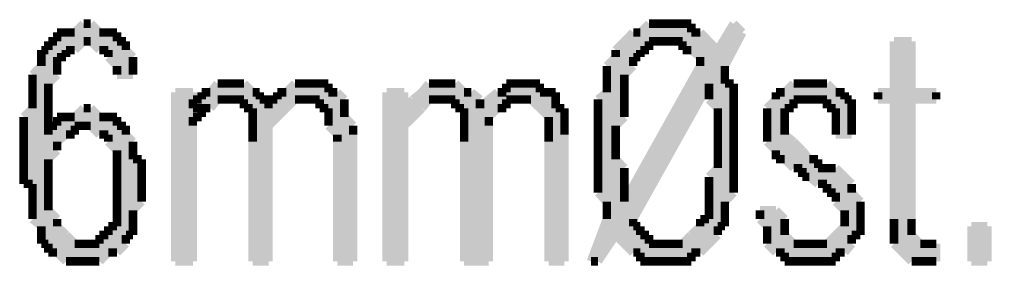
# Model space of a CAD drawing. Header units: millimetres. Extents: x 5 to 350, y 3 to 213.
# Drawn here: x 141.35 to 151.08, y 120.43 to 122.9 of the extents above; entities that cross this region are included whole.
import ezdxf

# ---------------------------------------------------------------- set-up
doc = ezdxf.new("R2010")
doc.units = ezdxf.units.MM
doc.layers.add('H', color=251, linetype='Continuous')
doc.layers.add('P', color=255, linetype='Continuous')

msp = doc.modelspace()

# ---------------------------------------------------------------- hatches: boundary and pattern name
at = {"layer": 'H', "linetype": 'Continuous'}
for points in [[(142.328, 122.343), (142.328, 122.432), (142.24, 122.52), (142.24, 122.59), (142.152, 122.59), (142.064, 122.678), (141.728, 122.678), (141.728, 122.767), (141.905, 122.767), (141.993, 122.855), (142.064, 122.855), (142.152, 122.767), (142.328, 122.767), (142.328, 122.678), (142.416, 122.678), (142.416, 122.59), (142.487, 122.52), (142.487, 122.343), (142.328, 122.343)], [(147.073, 120.474), (147.232, 120.897), (147.232, 121.073), (147.408, 121.073), (148.167, 122.432), (148.167, 122.52), (148.078, 122.59), (148.343, 122.59), (148.502, 122.855), (148.59, 122.767), (148.414, 122.432), (148.414, 122.255), (148.255, 122.255), (147.496, 120.897), (147.496, 120.826), (147.567, 120.826), (147.567, 120.738), (147.32, 120.738), (147.144, 120.474), (147.073, 120.474)], [(147.232, 121.073), (147.144, 121.162), (147.144, 122.096), (147.232, 122.167), (147.232, 122.432), (147.32, 122.52), (147.32, 122.59), (147.496, 122.767), (147.567, 122.767), (147.655, 122.855), (148.078, 122.855), (148.078, 122.767), (148.167, 122.767), (148.255, 122.678), (147.655, 122.678), (147.655, 122.59), (147.567, 122.59), (147.567, 122.52), (147.496, 122.52), (147.496, 122.432), (147.408, 122.343), (147.408, 121.92), (147.32, 121.832), (147.32, 121.497), (147.408, 121.408), (147.408, 121.073), (147.232, 121.073)], [(141.817, 120.474), (141.728, 120.562), (141.64, 120.562), (141.64, 120.65), (141.57, 120.65), (141.57, 120.826), (141.482, 120.897), (141.482, 121.25), (141.393, 121.25), (141.393, 121.92), (141.482, 122.008), (141.482, 122.343), (141.57, 122.432), (141.57, 122.59), (141.64, 122.59), (141.64, 122.678), (141.993, 122.678), (141.905, 122.59), (141.817, 122.59), (141.817, 122.52), (141.728, 122.52), (141.728, 122.343), (141.64, 122.255), (141.64, 121.744), (141.817, 121.744), (141.728, 121.673), (141.728, 121.585), (141.64, 121.497), (141.64, 120.985), (141.728, 120.897), (141.728, 120.826), (141.905, 120.65), (142.416, 120.65), (142.328, 120.562), (142.24, 120.562), (142.152, 120.474), (141.817, 120.474)], [(147.99, 122.59), (147.99, 122.678), (148.255, 122.678), (148.343, 122.59), (147.99, 122.59)], [(150.195, 120.562), (150.107, 120.65), (150.107, 122.096), (149.948, 122.096), (149.948, 122.167), (150.107, 122.167), (150.107, 122.678), (150.283, 122.678), (150.283, 122.167), (150.53, 122.167), (150.53, 122.096), (150.283, 122.096), (150.283, 120.738), (150.372, 120.65), (150.46, 120.65), (150.195, 120.562)], [(142.91, 120.474), (142.91, 122.167), (143.087, 122.167), (143.087, 122.008), (143.175, 122.008), (143.175, 121.92), (143.087, 121.92), (143.087, 120.474), (142.91, 120.474)], [(143.087, 122.008), (143.087, 122.096), (143.175, 122.096), (143.175, 122.167), (143.263, 122.167), (143.334, 122.255), (143.598, 122.255), (143.686, 122.167), (143.757, 122.167), (143.757, 122.096), (143.334, 122.096), (143.263, 122.008), (143.087, 122.008)], [(144.533, 120.474), (144.533, 121.744), (144.445, 121.832), (144.445, 122.008), (144.357, 122.008), (144.357, 122.096), (143.933, 122.096), (143.933, 122.167), (144.022, 122.167), (144.11, 122.255), (144.445, 122.255), (144.445, 122.167), (144.533, 122.167), (144.604, 122.096), (144.604, 121.92), (144.692, 121.832), (144.692, 120.474), (144.533, 120.474)], [(145.027, 120.474), (145.027, 122.167), (145.203, 122.167), (145.203, 122.008), (145.38, 122.008), (145.203, 121.832), (145.203, 120.474), (145.027, 120.474)], [(145.203, 122.008), (145.45, 122.255), (145.715, 122.255), (145.803, 122.167), (145.874, 122.167), (145.962, 122.096), (145.45, 122.096), (145.38, 122.008), (145.203, 122.008)], [(146.65, 120.474), (146.65, 121.92), (146.473, 122.096), (146.05, 122.096), (146.138, 122.167), (146.226, 122.167), (146.226, 122.255), (146.562, 122.255), (146.562, 122.167), (146.72, 122.167), (146.72, 122.008), (146.808, 122.008), (146.808, 120.474), (146.65, 120.474)], [(147.567, 120.474), (147.567, 120.562), (147.496, 120.562), (147.408, 120.65), (147.99, 120.65), (148.167, 120.826), (148.167, 120.897), (148.255, 120.897), (148.255, 121.32), (148.343, 121.408), (148.343, 122.008), (148.255, 122.096), (148.255, 122.255), (148.502, 122.255), (148.502, 121.162), (148.414, 121.073), (148.414, 120.826), (148.343, 120.826), (148.343, 120.738), (148.167, 120.562), (148.078, 120.562), (148.078, 120.474), (147.567, 120.474)], [(149.525, 121.744), (149.525, 122.008), (149.437, 122.008), (149.437, 122.096), (148.925, 122.096), (148.925, 122.167), (149.013, 122.167), (149.102, 122.255), (149.437, 122.255), (149.525, 122.167), (149.613, 122.167), (149.613, 122.096), (149.684, 122.096), (149.684, 121.744), (149.525, 121.744)], [(143.686, 120.474), (143.686, 122.008), (143.598, 122.008), (143.598, 122.096), (143.845, 122.096), (143.845, 122.008), (144.022, 122.008), (143.845, 121.832), (143.845, 120.474), (143.686, 120.474)], [(143.845, 122.008), (143.845, 122.096), (144.11, 122.096), (144.022, 122.008), (143.845, 122.008)], [(145.803, 120.474), (145.803, 122.008), (145.715, 122.008), (145.715, 122.096), (145.962, 122.096), (145.962, 122.008), (146.138, 122.008), (146.05, 121.92), (146.05, 120.474), (145.803, 120.474)], [(145.962, 122.008), (146.05, 122.096), (146.226, 122.096), (146.226, 122.008), (145.962, 122.008)], [(149.437, 120.65), (149.613, 120.826), (149.613, 120.985), (149.525, 121.073), (149.525, 121.162), (149.437, 121.162), (149.437, 121.25), (149.348, 121.25), (149.26, 121.32), (149.19, 121.32), (149.19, 121.408), (149.102, 121.408), (149.013, 121.497), (148.925, 121.497), (148.925, 121.585), (148.837, 121.673), (148.837, 122.008), (148.925, 122.096), (149.102, 122.096), (149.102, 122.008), (149.013, 122.008), (149.013, 121.744), (149.26, 121.497), (149.348, 121.497), (149.348, 121.408), (149.525, 121.408), (149.684, 121.25), (149.684, 121.162), (149.772, 121.073), (149.772, 120.738), (149.684, 120.738), (149.684, 120.65), (149.437, 120.65)], [(142.152, 120.65), (142.152, 120.738), (142.24, 120.738), (142.24, 120.826), (142.328, 120.826), (142.328, 121.585), (142.24, 121.673), (142.24, 121.744), (142.152, 121.744), (142.064, 121.832), (141.728, 121.832), (141.728, 121.92), (141.905, 121.92), (141.993, 122.008), (142.064, 122.008), (142.152, 121.92), (142.328, 121.92), (142.328, 121.832), (142.416, 121.832), (142.416, 121.744), (142.487, 121.673), (142.487, 121.497), (142.575, 121.497), (142.575, 121.073), (142.487, 120.985), (142.487, 120.738), (142.416, 120.738), (142.416, 120.65), (142.152, 120.65)], [(141.64, 121.744), (141.64, 121.832), (141.905, 121.832), (141.905, 121.744), (141.64, 121.744)], [(149.013, 120.474), (149.013, 120.562), (148.925, 120.562), (148.837, 120.65), (148.837, 120.826), (148.766, 120.897), (148.766, 120.985), (148.925, 120.985), (149.013, 120.897), (149.013, 120.738), (149.102, 120.65), (149.684, 120.65), (149.613, 120.562), (149.525, 120.562), (149.525, 120.474), (149.013, 120.474)], [(150.883, 120.474), (150.883, 120.826), (151.042, 120.826), (151.042, 120.474), (150.883, 120.474)], [(147.408, 120.65), (147.32, 120.738), (147.655, 120.738), (147.655, 120.65), (147.408, 120.65)], [(150.283, 120.474), (150.195, 120.562), (150.46, 120.65), (150.53, 120.65), (150.53, 120.474), (150.283, 120.474)]]:
    msp.add_hatch(color=256, dxfattribs=at).paths.add_polyline_path(points)

# ---------------------------------------------------------------- linework, layer by layer
at = {"layer": 'P', "const_width": 0.085}
for points in [[(141.993, 122.855), (141.905, 122.767)], [(142.064, 122.855), (141.993, 122.855)], [(142.152, 122.767), (142.064, 122.855)], [(142.064, 122.855), (142.064, 122.855)], [(147.655, 122.855), (147.567, 122.767)], [(147.743, 122.855), (147.655, 122.855)], [(147.832, 122.855), (147.743, 122.855)], [(147.92, 122.855), (147.832, 122.855)], [(147.99, 122.855), (147.92, 122.855)], [(148.078, 122.855), (147.99, 122.855)], [(148.078, 122.767), (148.078, 122.855)], [(148.502, 122.855), (148.343, 122.59)], [(148.59, 122.767), (148.502, 122.855)], [(141.817, 122.767), (141.728, 122.767)], [(141.728, 122.767), (141.728, 122.678)], [(141.905, 122.767), (141.817, 122.767)], [(142.24, 122.767), (142.152, 122.767)], [(142.328, 122.767), (142.24, 122.767)], [(142.328, 122.678), (142.328, 122.767)], [(147.496, 122.767), (147.408, 122.678)], [(147.567, 122.767), (147.496, 122.767)], [(148.167, 122.767), (148.078, 122.767)], [(148.255, 122.678), (148.167, 122.767)], [(148.414, 122.432), (148.59, 122.767)], [(141.64, 122.678), (141.64, 122.59)], [(142.064, 122.678), (141.64, 122.678)], [(141.728, 122.678), (141.64, 122.678)], [(141.64, 122.678), (142.064, 122.678)], [(141.905, 122.59), (141.993, 122.678)], [(141.993, 122.678), (142.064, 122.678)], [(142.064, 122.678), (142.152, 122.59)], [(142.416, 122.678), (142.328, 122.678)], [(142.416, 122.59), (142.416, 122.678)], [(147.408, 122.678), (147.32, 122.59)], [(147.655, 122.59), (147.655, 122.678)], [(147.655, 122.678), (147.743, 122.678)], [(147.743, 122.678), (147.832, 122.678)], [(148.255, 122.678), (147.832, 122.678)], [(147.832, 122.678), (147.92, 122.678)], [(147.832, 122.678), (148.255, 122.678)], [(147.92, 122.678), (147.99, 122.678)], [(147.99, 122.678), (147.99, 122.59)], [(148.343, 122.59), (148.255, 122.678)], [(150.283, 122.678), (150.107, 122.678)], [(150.107, 122.678), (150.107, 122.167)], [(150.283, 122.167), (150.283, 122.678)], [(141.64, 122.59), (141.57, 122.59)], [(141.57, 122.59), (141.57, 122.52)], [(141.57, 122.52), (141.57, 122.432)], [(141.728, 122.432), (141.728, 122.52)], [(141.728, 122.52), (141.817, 122.52)], [(141.817, 122.52), (141.817, 122.59)], [(141.817, 122.59), (141.905, 122.59)], [(142.152, 122.59), (142.24, 122.59)], [(142.24, 122.59), (142.24, 122.52)], [(142.24, 122.52), (142.328, 122.432)], [(142.487, 122.52), (142.416, 122.59)], [(142.487, 122.432), (142.487, 122.52)], [(147.32, 122.52), (147.232, 122.432)], [(147.32, 122.59), (147.32, 122.52)], [(147.496, 122.432), (147.496, 122.52)], [(147.496, 122.52), (147.567, 122.52)], [(147.567, 122.52), (147.567, 122.59)], [(147.567, 122.59), (147.655, 122.59)], [(147.99, 122.59), (148.078, 122.59)], [(148.078, 122.59), (148.343, 122.59)], [(148.343, 122.59), (148.078, 122.59)], [(148.078, 122.59), (148.167, 122.52)], [(148.167, 122.52), (148.167, 122.432)], [(148.343, 122.59), (148.343, 122.59)], [(141.57, 122.432), (141.482, 122.343)], [(141.728, 122.343), (141.728, 122.432)], [(142.328, 122.432), (142.328, 122.343)], [(142.487, 122.343), (142.487, 122.432)], [(147.232, 122.432), (147.232, 122.343)], [(148.167, 122.432), (147.408, 121.073)], [(147.408, 122.343), (147.496, 122.432)], [(148.414, 122.343), (148.414, 122.432)], [(141.482, 122.343), (141.482, 122.255)], [(141.64, 122.255), (141.728, 122.343)], [(142.328, 122.343), (142.487, 122.343)], [(147.232, 122.343), (147.232, 122.255)], [(147.408, 122.255), (147.408, 122.343)], [(148.414, 122.255), (148.414, 122.343)], [(141.482, 122.255), (141.482, 122.167)], [(141.64, 122.167), (141.64, 122.255)], [(143.334, 122.255), (143.263, 122.167)], [(143.422, 122.255), (143.334, 122.255)], [(143.51, 122.255), (143.422, 122.255)], [(143.598, 122.255), (143.51, 122.255)], [(143.51, 122.255), (143.51, 122.255)], [(143.686, 122.167), (143.598, 122.255)], [(144.11, 122.255), (144.022, 122.167)], [(144.18, 122.255), (144.11, 122.255)], [(144.268, 122.255), (144.18, 122.255)], [(144.357, 122.255), (144.268, 122.255)], [(144.445, 122.255), (144.357, 122.255)], [(144.445, 122.167), (144.445, 122.255)], [(145.45, 122.255), (145.38, 122.167)], [(145.538, 122.255), (145.45, 122.255)], [(145.627, 122.255), (145.538, 122.255)], [(145.715, 122.255), (145.627, 122.255)], [(145.803, 122.167), (145.715, 122.255)], [(145.715, 122.255), (145.715, 122.255)], [(146.297, 122.255), (146.226, 122.255)], [(146.226, 122.255), (146.226, 122.167)], [(146.385, 122.255), (146.297, 122.255)], [(146.473, 122.255), (146.385, 122.255)], [(146.562, 122.255), (146.473, 122.255)], [(146.562, 122.167), (146.562, 122.255)], [(147.232, 122.255), (147.232, 122.167)], [(147.408, 122.167), (147.408, 122.255)], [(147.496, 120.897), (148.255, 122.255)], [(148.414, 122.255), (148.255, 122.255)], [(148.255, 122.255), (148.255, 122.167)], [(148.255, 122.255), (148.414, 122.255)], [(148.502, 122.255), (148.414, 122.255)], [(148.502, 122.167), (148.502, 122.255)], [(149.102, 122.255), (149.013, 122.167)], [(149.19, 122.255), (149.102, 122.255)], [(149.26, 122.255), (149.19, 122.255)], [(149.348, 122.255), (149.26, 122.255)], [(149.437, 122.255), (149.348, 122.255)], [(149.348, 122.255), (149.348, 122.255)], [(149.525, 122.167), (149.437, 122.255)], [(141.482, 122.167), (141.482, 122.096)], [(141.64, 122.096), (141.64, 122.167)], [(143.087, 122.167), (142.91, 122.167)], [(142.91, 122.167), (142.91, 120.474)], [(143.087, 122.008), (143.087, 122.167)], [(143.263, 122.167), (143.175, 122.167)], [(143.175, 122.167), (143.175, 122.096)], [(143.757, 122.167), (143.686, 122.167)], [(143.757, 122.096), (143.757, 122.167)], [(144.022, 122.167), (143.933, 122.167)], [(143.933, 122.167), (143.933, 122.096)], [(144.533, 122.167), (144.445, 122.167)], [(144.604, 122.096), (144.533, 122.167)], [(145.203, 122.167), (145.027, 122.167)], [(145.027, 122.167), (145.027, 120.474)], [(145.203, 122.008), (145.203, 122.167)], [(145.38, 122.167), (145.292, 122.096)], [(145.874, 122.167), (145.803, 122.167)], [(145.962, 122.096), (145.874, 122.167)], [(146.138, 122.167), (146.05, 122.096)], [(146.226, 122.167), (146.138, 122.167)], [(146.65, 122.167), (146.562, 122.167)], [(146.72, 122.167), (146.65, 122.167)], [(146.72, 122.096), (146.72, 122.167)], [(147.232, 122.167), (147.144, 122.096)], [(147.408, 122.096), (147.408, 122.167)], [(148.255, 122.167), (148.255, 122.096)], [(148.502, 122.096), (148.502, 122.167)], [(149.013, 122.167), (148.925, 122.167)], [(148.925, 122.167), (148.925, 122.096)], [(149.613, 122.167), (149.525, 122.167)], [(149.613, 122.096), (149.613, 122.167)], [(150.107, 122.167), (149.948, 122.167)], [(149.948, 122.167), (149.948, 122.096)], [(150.53, 122.167), (150.283, 122.167)], [(150.53, 122.096), (150.53, 122.167)], [(141.482, 122.096), (141.482, 122.008)], [(141.64, 122.008), (141.64, 122.096)], [(143.175, 122.096), (143.087, 122.096)], [(143.087, 122.096), (143.087, 122.008)], [(143.263, 122.008), (143.334, 122.096)], [(143.334, 122.096), (143.422, 122.096)], [(143.757, 122.096), (143.422, 122.096)], [(143.422, 122.096), (143.51, 122.096)], [(143.422, 122.096), (143.757, 122.096)], [(143.51, 122.096), (143.598, 122.096)], [(143.598, 122.096), (143.598, 122.008)], [(143.845, 122.096), (143.757, 122.096)], [(143.845, 122.008), (143.845, 122.096)], [(143.933, 122.096), (143.845, 122.096)], [(143.845, 122.096), (143.845, 122.008)], [(144.18, 122.096), (143.933, 122.096)], [(143.933, 122.096), (144.18, 122.096)], [(144.022, 122.008), (144.11, 122.096)], [(144.11, 122.096), (144.18, 122.096)], [(144.18, 122.096), (144.18, 122.096)], [(144.18, 122.096), (144.268, 122.096)], [(144.268, 122.096), (144.357, 122.096)], [(144.357, 122.096), (144.357, 122.008)], [(144.604, 122.008), (144.604, 122.096)], [(145.292, 122.096), (145.203, 122.008)], [(145.38, 122.008), (145.45, 122.096)], [(145.45, 122.096), (145.538, 122.096)], [(145.962, 122.096), (145.538, 122.096)], [(145.538, 122.096), (145.627, 122.096)], [(145.538, 122.096), (145.962, 122.096)], [(145.627, 122.096), (145.715, 122.096)], [(145.715, 122.096), (145.715, 122.008)], [(145.962, 122.008), (145.962, 122.096)], [(145.962, 122.096), (145.962, 122.096)], [(146.05, 122.096), (145.962, 122.008)], [(146.385, 122.096), (146.05, 122.096)], [(146.05, 122.096), (146.385, 122.096)], [(146.226, 122.008), (146.226, 122.096)], [(146.226, 122.096), (146.297, 122.096)], [(146.297, 122.096), (146.385, 122.096)], [(146.385, 122.096), (146.473, 122.096)], [(146.473, 122.096), (146.562, 122.008)], [(146.72, 122.008), (146.72, 122.096)], [(147.144, 122.096), (147.144, 122.008)], [(147.408, 122.008), (147.408, 122.096)], [(148.255, 122.096), (148.343, 122.008)], [(148.502, 122.008), (148.502, 122.096)], [(148.925, 122.096), (148.837, 122.008)], [(149.26, 122.096), (148.925, 122.096)], [(148.925, 122.096), (149.26, 122.096)], [(149.102, 122.008), (149.102, 122.096)], [(149.102, 122.096), (149.19, 122.096)], [(149.19, 122.096), (149.26, 122.096)], [(149.26, 122.096), (149.348, 122.096)], [(149.348, 122.096), (149.437, 122.096)], [(149.437, 122.096), (149.437, 122.008)], [(149.684, 122.096), (149.613, 122.096)], [(149.684, 122.008), (149.684, 122.096)], [(149.948, 122.096), (150.107, 122.096)], [(150.107, 122.096), (150.107, 120.897)], [(150.283, 120.897), (150.283, 122.096)], [(150.283, 122.096), (150.53, 122.096)], [(141.482, 122.008), (141.393, 121.92)], [(141.64, 121.92), (141.64, 122.008)], [(141.993, 122.008), (141.905, 121.92)], [(142.064, 122.008), (141.993, 122.008)], [(142.152, 121.92), (142.064, 122.008)], [(142.064, 122.008), (142.064, 122.008)], [(143.175, 122.008), (143.087, 122.008)], [(143.087, 122.008), (143.175, 122.008)], [(143.175, 121.92), (143.175, 122.008)], [(143.175, 122.008), (143.263, 122.008)], [(143.598, 122.008), (143.686, 122.008)], [(143.686, 122.008), (143.686, 121.92)], [(144.022, 122.008), (143.845, 122.008)], [(143.845, 122.008), (144.022, 122.008)], [(143.933, 121.92), (144.022, 122.008)], [(144.357, 122.008), (144.445, 122.008)], [(144.445, 122.008), (144.445, 121.92)], [(144.604, 121.92), (144.604, 122.008)], [(145.38, 122.008), (145.203, 122.008)], [(145.203, 122.008), (145.38, 122.008)], [(145.292, 121.92), (145.38, 122.008)], [(145.715, 122.008), (145.803, 122.008)], [(145.803, 122.008), (145.803, 121.92)], [(146.138, 122.008), (145.962, 122.008)], [(145.962, 122.008), (146.138, 122.008)], [(146.05, 121.92), (146.138, 122.008)], [(146.138, 122.008), (146.226, 122.008)], [(146.562, 122.008), (146.65, 121.92)], [(146.808, 122.008), (146.72, 122.008)], [(146.808, 121.92), (146.808, 122.008)], [(147.144, 122.008), (147.144, 121.92)], [(147.408, 121.92), (147.408, 122.008)], [(148.343, 122.008), (148.343, 121.92)], [(148.502, 121.92), (148.502, 122.008)], [(148.837, 122.008), (148.837, 121.92)], [(149.013, 121.92), (149.013, 122.008)], [(149.013, 122.008), (149.102, 122.008)], [(149.437, 122.008), (149.525, 122.008)], [(149.525, 122.008), (149.525, 121.92)], [(149.684, 121.92), (149.684, 122.008)], [(141.393, 121.92), (141.393, 121.832)], [(141.393, 121.832), (141.393, 121.744)], [(141.64, 121.832), (141.64, 121.92)], [(141.728, 121.832), (141.64, 121.832)], [(141.64, 121.832), (141.64, 121.744)], [(141.64, 121.744), (141.64, 121.832)], [(141.817, 121.92), (141.728, 121.92)], [(141.728, 121.92), (141.728, 121.832)], [(141.993, 121.832), (141.728, 121.832)], [(141.728, 121.832), (141.993, 121.832)], [(141.905, 121.92), (141.817, 121.92)], [(141.905, 121.744), (141.905, 121.832)], [(141.905, 121.832), (141.993, 121.832)], [(141.993, 121.832), (142.064, 121.832)], [(142.064, 121.832), (142.152, 121.744)], [(142.24, 121.92), (142.152, 121.92)], [(142.328, 121.92), (142.24, 121.92)], [(142.328, 121.832), (142.328, 121.92)], [(142.416, 121.832), (142.328, 121.832)], [(142.416, 121.744), (142.416, 121.832)], [(143.087, 121.832), (143.087, 121.92)], [(143.087, 121.92), (143.175, 121.92)], [(143.087, 120.474), (143.087, 121.832)], [(143.686, 121.92), (143.686, 121.832)], [(143.686, 121.832), (143.686, 121.744)], [(143.845, 121.832), (143.933, 121.92)], [(143.845, 120.474), (143.845, 121.832)], [(144.445, 121.92), (144.445, 121.832)], [(144.445, 121.832), (144.533, 121.744)], [(144.692, 121.832), (144.604, 121.92)], [(144.692, 121.744), (144.692, 121.832)], [(145.203, 121.832), (145.292, 121.92)], [(145.203, 120.474), (145.203, 121.832)], [(145.803, 121.92), (145.803, 121.832)], [(145.803, 121.832), (145.803, 121.744)], [(146.05, 121.832), (146.05, 121.92)], [(146.05, 120.474), (146.05, 121.832)], [(146.65, 121.92), (146.65, 121.832)], [(146.65, 121.832), (146.65, 121.744)], [(146.808, 121.832), (146.808, 121.92)], [(146.808, 121.744), (146.808, 121.832)], [(147.144, 121.92), (147.144, 121.832)], [(147.144, 121.832), (147.144, 121.744)], [(147.32, 121.832), (147.408, 121.92)], [(147.32, 121.744), (147.32, 121.832)], [(148.343, 121.92), (148.343, 121.832)], [(148.343, 121.832), (148.343, 121.744)], [(148.502, 121.832), (148.502, 121.92)], [(148.502, 121.744), (148.502, 121.832)], [(148.837, 121.92), (148.837, 121.832)], [(148.837, 121.832), (148.837, 121.744)], [(149.013, 121.832), (149.013, 121.92)], [(149.013, 121.744), (149.013, 121.832)], [(149.525, 121.92), (149.525, 121.832)], [(149.525, 121.832), (149.525, 121.744)], [(149.684, 121.832), (149.684, 121.92)], [(149.684, 121.744), (149.684, 121.832)], [(141.393, 121.744), (141.393, 121.673)], [(141.64, 121.744), (141.817, 121.744)], [(141.817, 121.744), (141.64, 121.744)], [(141.728, 121.673), (141.817, 121.744)], [(141.817, 121.744), (141.905, 121.744)], [(142.152, 121.744), (142.24, 121.744)], [(142.24, 121.744), (142.24, 121.673)], [(142.487, 121.673), (142.416, 121.744)], [(143.686, 121.744), (143.686, 121.673)], [(144.533, 121.744), (144.533, 121.673)], [(144.692, 120.474), (144.692, 121.744)], [(145.803, 121.744), (145.803, 121.673)], [(146.65, 121.744), (146.65, 121.673)], [(146.808, 120.474), (146.808, 121.744)], [(147.144, 121.744), (147.144, 121.673)], [(147.32, 121.673), (147.32, 121.744)], [(148.343, 121.744), (148.343, 121.673)], [(148.502, 121.673), (148.502, 121.744)], [(148.837, 121.744), (148.837, 121.673)], [(149.102, 121.673), (149.013, 121.744)], [(149.525, 121.744), (149.684, 121.744)], [(141.393, 121.673), (141.393, 121.585)], [(141.728, 121.585), (141.728, 121.673)], [(142.24, 121.673), (142.328, 121.585)], [(142.487, 121.585), (142.487, 121.673)], [(143.686, 121.673), (143.686, 120.474)], [(144.533, 121.673), (144.533, 120.474)], [(145.803, 121.673), (145.803, 120.474)], [(146.65, 121.673), (146.65, 120.474)], [(147.144, 121.673), (147.144, 121.585)], [(147.32, 121.585), (147.32, 121.673)], [(148.343, 121.673), (148.343, 121.585)], [(148.502, 121.585), (148.502, 121.673)], [(148.837, 121.673), (148.925, 121.585)], [(149.19, 121.585), (149.102, 121.673)], [(141.393, 121.585), (141.393, 121.497)], [(141.64, 121.497), (141.728, 121.585)], [(142.328, 121.585), (142.328, 121.497)], [(142.487, 121.497), (142.487, 121.585)], [(147.144, 121.585), (147.144, 121.497)], [(147.32, 121.497), (147.32, 121.585)], [(148.343, 121.585), (148.343, 121.497)], [(148.502, 121.497), (148.502, 121.585)], [(148.925, 121.585), (148.925, 121.497)], [(149.26, 121.497), (149.19, 121.585)], [(141.393, 121.497), (141.393, 121.408)], [(141.64, 121.408), (141.64, 121.497)], [(142.328, 121.497), (142.328, 121.408)], [(142.575, 121.497), (142.487, 121.497)], [(142.575, 121.408), (142.575, 121.497)], [(147.144, 121.497), (147.144, 121.408)], [(147.408, 121.408), (147.32, 121.497)], [(148.343, 121.497), (148.343, 121.408)], [(148.502, 121.408), (148.502, 121.497)], [(148.925, 121.497), (149.013, 121.497)], [(149.013, 121.497), (149.102, 121.408)], [(149.348, 121.497), (149.26, 121.497)], [(149.348, 121.408), (149.348, 121.497)], [(141.393, 121.408), (141.393, 121.32)], [(141.64, 121.32), (141.64, 121.408)], [(142.328, 121.408), (142.328, 121.32)], [(142.575, 121.32), (142.575, 121.408)], [(147.144, 121.408), (147.144, 121.32)], [(147.408, 121.32), (147.408, 121.408)], [(148.343, 121.408), (148.255, 121.32)], [(148.502, 121.32), (148.502, 121.408)], [(149.102, 121.408), (149.19, 121.408)], [(149.19, 121.408), (149.19, 121.32)], [(149.437, 121.408), (149.348, 121.408)], [(149.525, 121.408), (149.437, 121.408)], [(149.613, 121.32), (149.525, 121.408)], [(141.393, 121.32), (141.393, 121.25)], [(141.393, 121.25), (141.482, 121.25)], [(141.482, 121.25), (141.482, 121.162)], [(141.64, 121.25), (141.64, 121.32)], [(141.64, 121.162), (141.64, 121.25)], [(142.328, 121.32), (142.328, 121.25)], [(142.328, 121.25), (142.328, 121.162)], [(142.575, 121.25), (142.575, 121.32)], [(142.575, 121.162), (142.575, 121.25)], [(147.144, 121.32), (147.144, 121.25)], [(147.144, 121.25), (147.144, 121.162)], [(147.408, 121.25), (147.408, 121.32)], [(147.408, 121.162), (147.408, 121.25)], [(148.255, 121.32), (148.255, 121.25)], [(148.255, 121.25), (148.255, 121.162)], [(148.502, 121.25), (148.502, 121.32)], [(148.502, 121.162), (148.502, 121.25)], [(149.19, 121.32), (149.26, 121.32)], [(149.26, 121.32), (149.348, 121.25)], [(149.348, 121.25), (149.437, 121.25)], [(149.437, 121.25), (149.437, 121.162)], [(149.684, 121.25), (149.613, 121.32)], [(149.684, 121.162), (149.684, 121.25)], [(141.482, 121.162), (141.482, 121.073)], [(141.64, 121.073), (141.64, 121.162)], [(142.328, 121.162), (142.328, 121.073)], [(142.575, 121.073), (142.575, 121.162)], [(147.144, 121.162), (147.232, 121.073)], [(147.408, 121.073), (147.408, 121.162)], [(148.255, 121.162), (148.255, 121.073)], [(148.414, 121.073), (148.502, 121.162)], [(149.437, 121.162), (149.525, 121.162)], [(149.525, 121.162), (149.525, 121.073)], [(149.772, 121.073), (149.684, 121.162)], [(141.482, 121.073), (141.482, 120.985)], [(141.64, 120.985), (141.64, 121.073)], [(142.328, 121.073), (142.328, 120.985)], [(142.487, 120.985), (142.575, 121.073)], [(147.408, 121.073), (147.232, 121.073)], [(147.232, 121.073), (147.232, 120.985)], [(147.232, 121.073), (147.408, 121.073)], [(148.255, 121.073), (148.255, 120.985)], [(148.414, 120.985), (148.414, 121.073)], [(149.525, 121.073), (149.613, 120.985)], [(149.772, 120.985), (149.772, 121.073)], [(141.482, 120.985), (141.482, 120.897)], [(141.728, 120.897), (141.64, 120.985)], [(142.328, 120.985), (142.328, 120.897)], [(142.487, 120.897), (142.487, 120.985)], [(147.232, 120.985), (147.232, 120.897)], [(148.255, 120.985), (148.255, 120.897)], [(148.414, 120.897), (148.414, 120.985)], [(148.925, 120.985), (148.766, 120.985)], [(148.766, 120.985), (148.766, 120.897)], [(149.013, 120.897), (148.925, 120.985)], [(149.613, 120.985), (149.613, 120.897)], [(149.772, 120.897), (149.772, 120.985)], [(141.482, 120.897), (141.57, 120.826)], [(141.728, 120.826), (141.728, 120.897)], [(142.328, 120.897), (142.328, 120.826)], [(142.487, 120.826), (142.487, 120.897)], [(147.232, 120.897), (147.073, 120.474)], [(147.496, 120.826), (147.496, 120.897)], [(148.255, 120.897), (148.167, 120.897)], [(148.167, 120.897), (148.167, 120.826)], [(148.414, 120.826), (148.414, 120.897)], [(148.766, 120.897), (148.837, 120.826)], [(149.013, 120.826), (149.013, 120.897)], [(149.613, 120.897), (149.613, 120.826)], [(149.772, 120.826), (149.772, 120.897)], [(150.107, 120.897), (150.107, 120.826)], [(150.283, 120.826), (150.283, 120.897)], [(141.57, 120.826), (141.57, 120.738)], [(141.817, 120.738), (141.728, 120.826)], [(142.328, 120.826), (142.24, 120.826)], [(142.24, 120.826), (142.24, 120.738)], [(142.487, 120.738), (142.487, 120.826)], [(147.567, 120.826), (147.496, 120.826)], [(147.567, 120.738), (147.567, 120.826)], [(148.167, 120.826), (148.078, 120.738)], [(148.343, 120.738), (148.343, 120.826)], [(148.343, 120.826), (148.414, 120.826)], [(148.837, 120.826), (148.837, 120.738)], [(149.013, 120.738), (149.013, 120.826)], [(149.613, 120.826), (149.525, 120.738)], [(149.772, 120.738), (149.772, 120.826)], [(150.107, 120.826), (150.107, 120.738)], [(150.283, 120.738), (150.283, 120.826)], [(150.883, 120.474), (150.883, 120.826)], [(150.883, 120.826), (151.042, 120.826)], [(151.042, 120.826), (151.042, 120.474)], [(141.57, 120.738), (141.57, 120.65)], [(141.905, 120.65), (141.817, 120.738)], [(142.24, 120.738), (142.152, 120.738)], [(142.152, 120.738), (142.152, 120.65)], [(142.416, 120.65), (142.416, 120.738)], [(142.416, 120.738), (142.487, 120.738)], [(147.144, 120.474), (147.32, 120.738)], [(147.655, 120.738), (147.32, 120.738)], [(147.32, 120.738), (147.408, 120.65)], [(147.32, 120.738), (147.655, 120.738)], [(147.655, 120.738), (147.567, 120.738)], [(147.655, 120.65), (147.655, 120.738)], [(148.078, 120.738), (147.99, 120.65)], [(148.255, 120.65), (148.343, 120.738)], [(148.837, 120.738), (148.837, 120.65)], [(149.102, 120.65), (149.013, 120.738)], [(149.525, 120.738), (149.437, 120.65)], [(149.684, 120.65), (149.684, 120.738)], [(149.684, 120.738), (149.772, 120.738)], [(150.107, 120.738), (150.107, 120.65)], [(150.372, 120.65), (150.283, 120.738)], [(141.57, 120.65), (141.64, 120.65)], [(141.64, 120.65), (141.64, 120.562)], [(141.64, 120.562), (141.728, 120.562)], [(141.728, 120.562), (141.817, 120.474)], [(141.993, 120.65), (141.905, 120.65)], [(142.064, 120.65), (141.993, 120.65)], [(141.993, 120.65), (142.416, 120.65)], [(142.416, 120.65), (141.993, 120.65)], [(142.152, 120.65), (142.064, 120.65)], [(142.152, 120.474), (142.24, 120.562)], [(142.24, 120.562), (142.328, 120.562)], [(142.328, 120.562), (142.416, 120.65)], [(147.408, 120.65), (147.832, 120.65)], [(147.832, 120.65), (147.408, 120.65)], [(147.408, 120.65), (147.496, 120.562)], [(147.496, 120.562), (147.567, 120.562)], [(147.567, 120.562), (147.567, 120.474)], [(147.743, 120.65), (147.655, 120.65)], [(147.832, 120.65), (147.743, 120.65)], [(147.92, 120.65), (147.832, 120.65)], [(147.99, 120.65), (147.92, 120.65)], [(148.078, 120.474), (148.078, 120.562)], [(148.078, 120.562), (148.167, 120.562)], [(148.167, 120.562), (148.255, 120.65)], [(148.837, 120.65), (148.925, 120.562)], [(148.925, 120.562), (149.013, 120.562)], [(149.013, 120.562), (149.013, 120.474)], [(149.19, 120.65), (149.102, 120.65)], [(149.26, 120.65), (149.19, 120.65)], [(149.684, 120.65), (149.26, 120.65)], [(149.348, 120.65), (149.26, 120.65)], [(149.26, 120.65), (149.684, 120.65)], [(149.437, 120.65), (149.348, 120.65)], [(149.525, 120.474), (149.525, 120.562)], [(149.525, 120.562), (149.613, 120.562)], [(149.613, 120.562), (149.684, 120.65)], [(150.107, 120.65), (150.195, 120.562)], [(150.46, 120.65), (150.195, 120.562)], [(150.195, 120.562), (150.46, 120.65)], [(150.195, 120.562), (150.283, 120.474)], [(150.46, 120.65), (150.372, 120.65)], [(150.53, 120.65), (150.46, 120.65)], [(150.53, 120.474), (150.53, 120.65)], [(141.817, 120.474), (141.905, 120.474)], [(141.905, 120.474), (141.993, 120.474)], [(141.993, 120.474), (142.064, 120.474)], [(142.064, 120.474), (142.152, 120.474)], [(142.91, 120.474), (143.087, 120.474)], [(143.686, 120.474), (143.845, 120.474)], [(144.533, 120.474), (144.692, 120.474)], [(145.027, 120.474), (145.203, 120.474)], [(145.803, 120.474), (146.05, 120.474)], [(146.65, 120.474), (146.808, 120.474)], [(147.073, 120.474), (147.144, 120.474)], [(147.567, 120.474), (147.655, 120.474)], [(147.655, 120.474), (147.743, 120.474)], [(147.743, 120.474), (147.832, 120.474)], [(147.832, 120.474), (147.92, 120.474)], [(147.92, 120.474), (147.99, 120.474)], [(147.99, 120.474), (148.078, 120.474)], [(149.013, 120.474), (149.102, 120.474)], [(149.102, 120.474), (149.19, 120.474)], [(149.19, 120.474), (149.26, 120.474)], [(149.26, 120.474), (149.348, 120.474)], [(149.348, 120.474), (149.437, 120.474)], [(149.437, 120.474), (149.525, 120.474)], [(150.283, 120.474), (150.372, 120.474)], [(150.372, 120.474), (150.46, 120.474)], [(150.46, 120.474), (150.53, 120.474)], [(151.042, 120.474), (150.883, 120.474)], [(150.883, 120.474), (150.883, 120.474)]]:
    msp.add_lwpolyline(points, dxfattribs=at)

doc.saveas('drawing.dxf')
